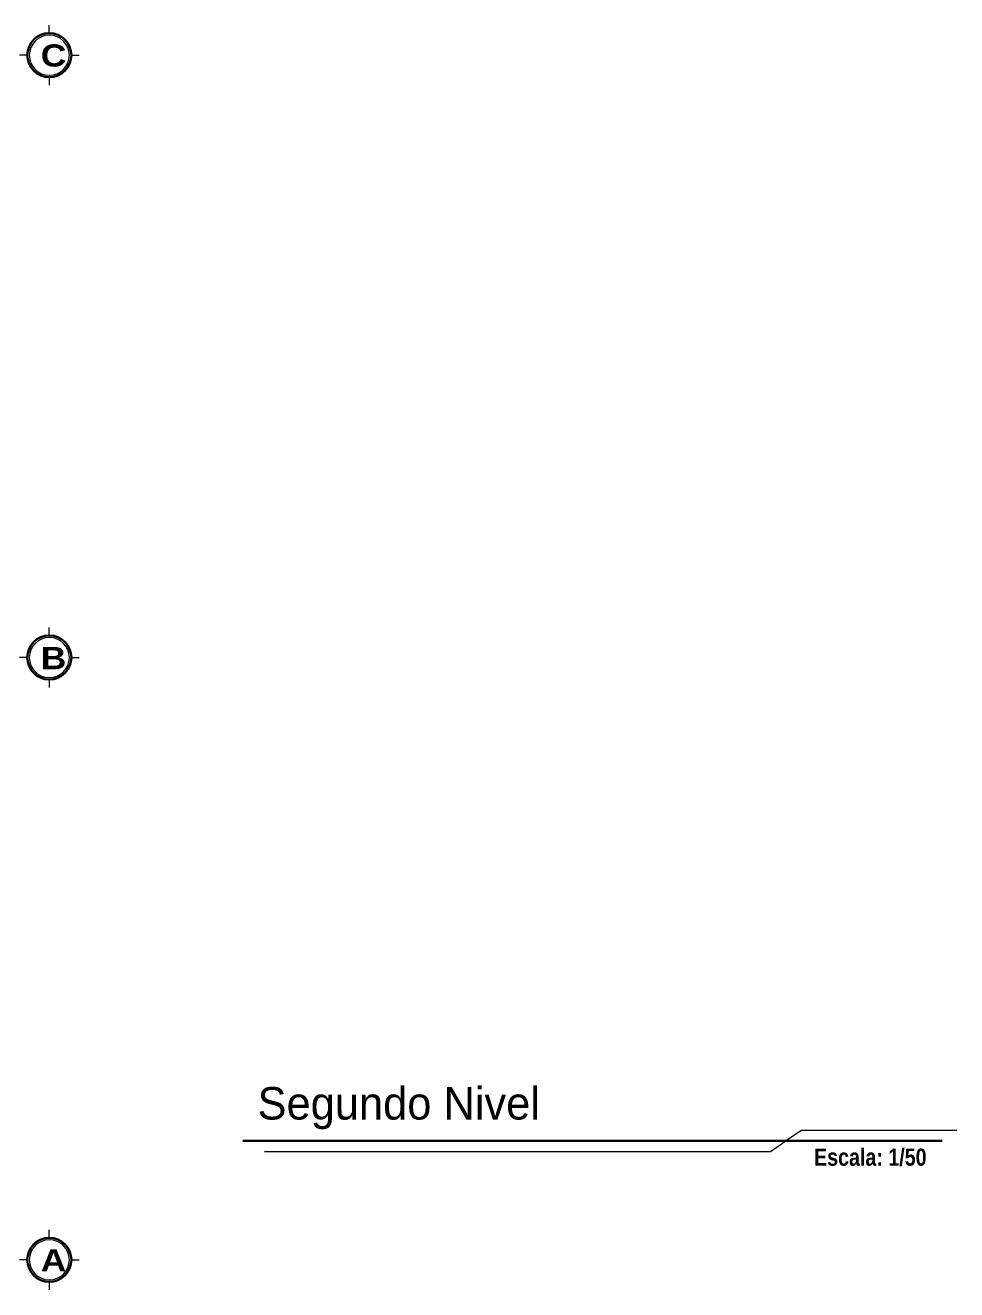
# Model space of a CAD drawing. Header units: millimetres. Extents: x 2325 to 2353, y 1262 to 1382.
# Drawn here: x 2343.3 to 2352.74, y 1326.87 to 1339.67 of the extents above; entities that cross this region are included whole.
import ezdxf

# ---------------------------------------------------------------- set-up
doc = ezdxf.new("R2010")
doc.units = ezdxf.units.MM
doc.layers.add('LEJANO-EJES', color=191, linetype='Continuous', lineweight=0)
doc.layers.add('TEXTOS', color=7, linetype='Continuous', lineweight=0)
doc.layers.add('texto', color=4, linetype='Continuous')
doc.styles.add('nurbaniza2', font='swisscbi.ttf', dxfattribs={"height": 18})
doc.styles.add('raq', font='bgothl.ttf')
doc.styles.add('style1', font='romans.shx', dxfattribs={"height": 0.05})

# ---------------------------------------------------------------- blocks, each defined once
blk = doc.blocks.new('circulo de Letra del Eje')
at = {"layer": 'LEJANO-EJES', "lineweight": 5}
for p, q in [((0, 0.279), (0, 0.379)), ((0.279, 0), (0.379, 0)), ((-0.279, 0), (-0.379, 0)), ((0, -0.279), (0, -0.379))]:
    blk.add_line(p, q, dxfattribs=at)
at = {"layer": 'LEJANO-EJES', "lineweight": 30}
blk.add_circle((0, 0), 0.279, dxfattribs=at)
at = {"layer": 'LEJANO-EJES', "lineweight": 5}
blk.add_circle((0, 0), 0.254, dxfattribs=at)

msp = doc.modelspace()

# ---------------------------------------------------------------- linework, layer by layer
at = {"layer": 'TEXTOS', "color": 7, "lineweight": 30, "transparency": 16777216}
msp.add_line((2345.51, 1328.373), (2352.595, 1328.373), dxfattribs=at)
at = {"layer": 'TEXTOS', "color": 7, "transparency": 16777216}
for points in [[(2352.744, 1328.478), (2351.17, 1328.478), (2351.013, 1328.373)], [(2345.728, 1328.267), (2350.856, 1328.267), (2351.013, 1328.373)]]:
    msp.add_lwpolyline(points, dxfattribs=at)

# ---------------------------------------------------------------- block references
at = {"layer": 'LEJANO-EJES', "xscale": -0.8, "yscale": 0.8, "zscale": 0.8}
for p in [(2343.547, 1339.369), (2343.547, 1333.269), (2343.547, 1327.169)]:
    msp.add_blockref('circulo de Letra del Eje', p, dxfattribs=at)

# ---------------------------------------------------------------- texts
at = {"layer": 'texto', "char_height": 0.22464, "width": 0.20665, "attachment_point": 7, "rotation": 0.0001, "style": 'style1'}
for s, insert in [('{\\fArial Black|b0|i0|c0|p34;C}', (2343.46, 1339.251)), ('{\\fArial Black|b0|i0|c0|p34;B}', (2343.46, 1333.151)), ('{\\fArial Black|b0|i0|c0|p34;A}', (2343.46, 1327.051))]:
    msp.add_mtext(s, dxfattribs=dict(at, insert=insert))
at = {"layer": 'TEXTOS', "color": 7, "transparency": 16777216}
for s, height, style, p in [('Segundo Nivel', 0.32901, 'raq', (2345.658, 1328.59)), ('Escala: 1/50', 0.17384, 'nurbaniza2', (2351.298, 1328.122))]:
    msp.add_text(s, height=height, dxfattribs=dict(at, style=style)).set_placement(p)

doc.saveas('drawing.dxf')
